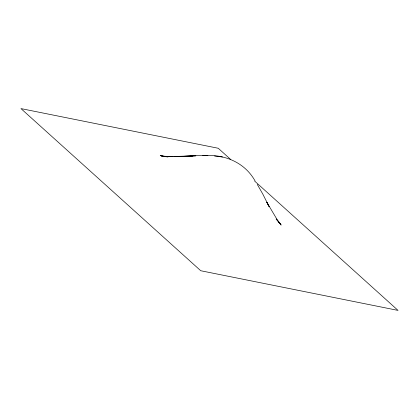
<?xml version="1.0" encoding="UTF-8"?>
<svg xmlns="http://www.w3.org/2000/svg" width="419" height="419" viewBox="0 0 419 419"><rect width="100%" height="100%" fill="white"/><g stroke="black" fill="none" stroke-linecap="round" stroke-linejoin="round"><path stroke-width="0.63" d="M179.562 156.507L199.439 155.549L207.897 155.659L202.833 155.627C223.762 153.841 244.518 162.027 255.035 180.882M180.29 156.491L195.867 155.784L173.733 156.491M172.434 156.533L166.427 156.554L192.132 156.303L176.2 156.528M172.377 156.58L161.593 156.119L168.035 156.874L160.247 155.59L166.416 156.832M214.544 156.057L222.526 156.999M230.419 159.241L218.247 148.263L20.95 108.594L200.753 270.737L398.05 310.406L254.768 181.197M278.52 221.829L280.29 223.694L276.126 218.959M276.901 219.896L281.154 225.055L277.268 219.839L266.762 202.173L269.05 206.63M257.282 184.407L262.839 194.144L268.977 206.342"/></g></svg>
